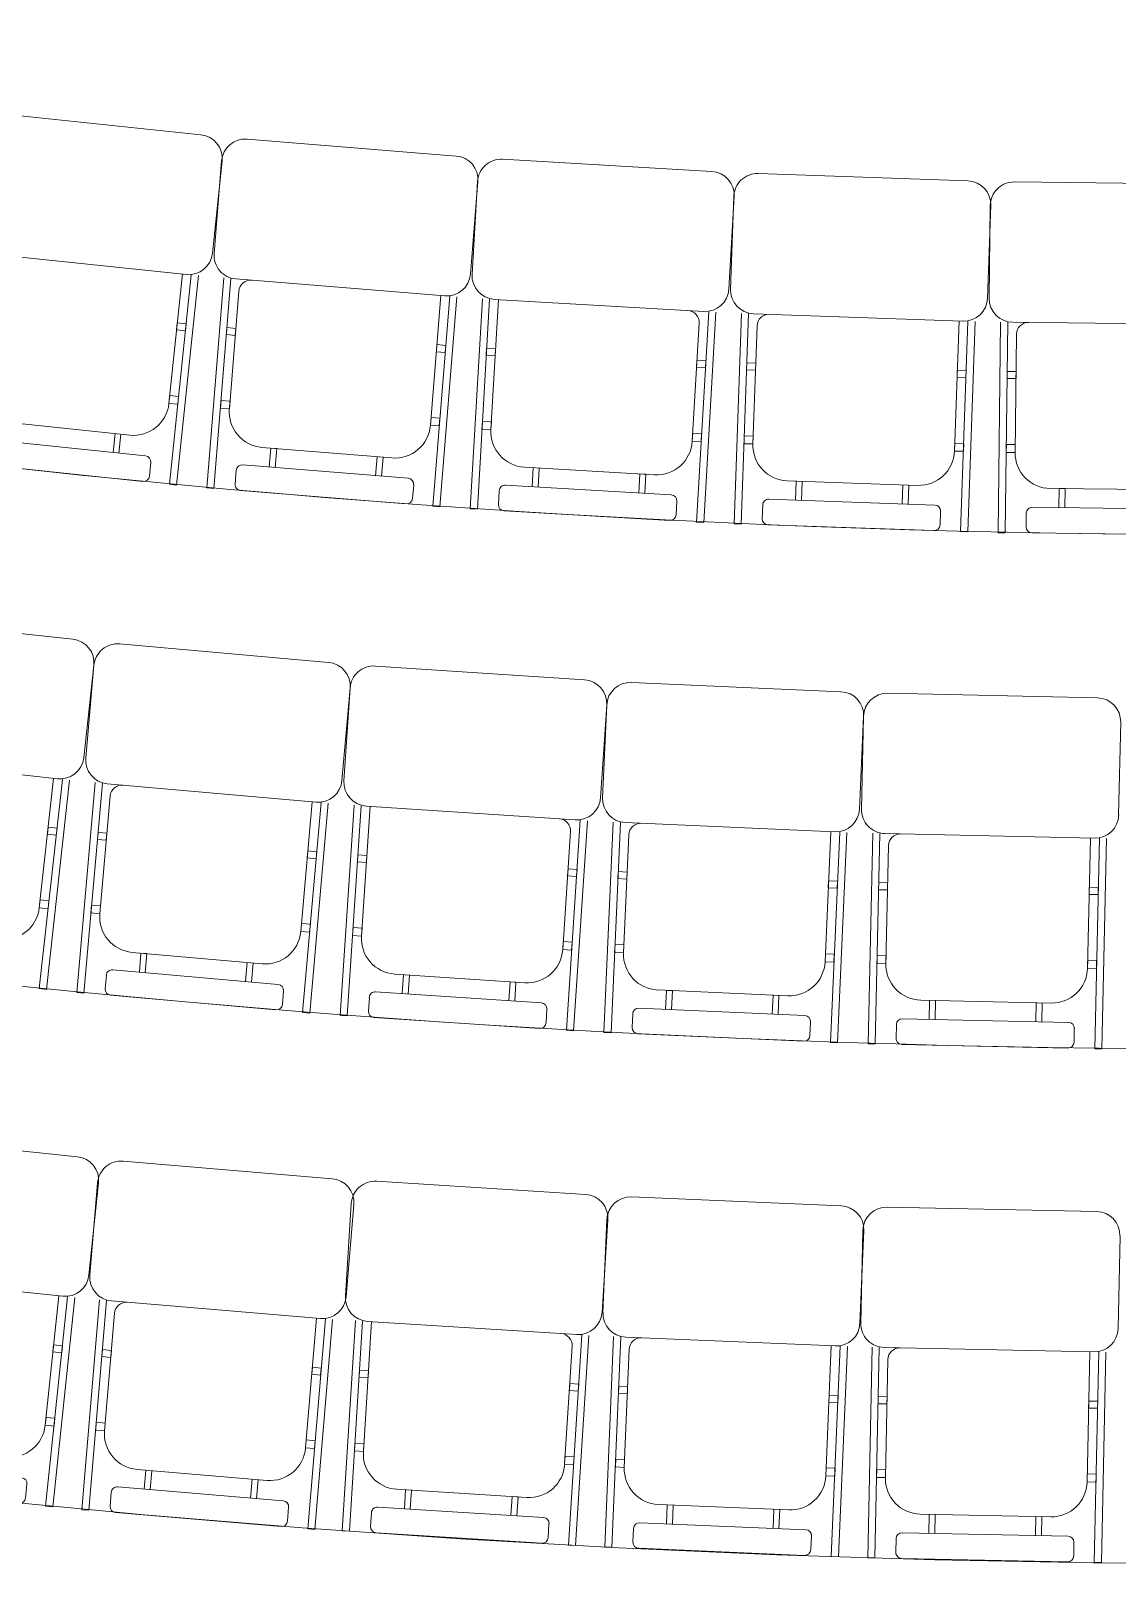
# Model space of a CAD drawing. Header units: millimetres. Extents: x 8275 to 147087, y -297470 to -191881.
# Drawn here: x 42635 to 44958, y -212445 to -209156 of the extents above; entities that cross this region are included whole.
import ezdxf

# ---------------------------------------------------------------- set-up
doc = ezdxf.new("R2010")
doc.units = ezdxf.units.MM
doc.header["$LTSCALE"] = 250
doc.header["$MEASUREMENT"] = 0
doc.layers.add('furniture', color=5, linetype='Continuous', lineweight=15)
doc.layers.add('stairs', color=2, linetype='Continuous', lineweight=5)

# ---------------------------------------------------------------- blocks, each defined once
blk = doc.blocks.new('A$C24EB465D-flat-9-flat-1-flat-73')
at = {"layer": 'furniture', "ltscale": 0.1}
for p, q in [((445, -24.8), (-3.3, -19.5)), ((-54.7, -69.8), (-57, -268.1)), ((492.9, -274.6), (495.2, -76.2)), ((-32.7, -319.2), (-37.9, -769.4)), ((-22.7, -769.6), (-17.4, -319.4)), ((-6.8, -319.5), (441.5, -324.8)), ((433, -324.7), (429.8, -602.9)), ((446.8, -775), (452.1, -324.9)), ((467.5, -325.1), (462.2, -775.2)), ((1.4, -345), (-1.6, -597.9)), ((-18.8, -439.8), (-18.6, -424.7)), ((0.4, -425), (-18.6, -424.7)), ((0.2, -440), (0.4, -425)), ((0.2, -440), (-18.8, -439.8)), ((431.6, -445), (431.8, -430)), ((431.6, -445), (450.7, -445.3)), ((431.8, -430), (450.8, -430.2)), ((450.7, -445.3), (450.8, -430.2)), ((-20.6, -597.7), (-20.4, -580.7)), ((-1.4, -580.9), (-20.4, -580.7)), ((-1.6, -597.9), (-1.4, -580.9)), ((429.8, -602.9), (430, -585.9)), ((430, -585.9), (449, -586.1)), ((448.8, -603.2), (449, -586.1)), ((-1.6, -597.9), (-20.6, -597.7)), ((429.8, -602.9), (448.8, -603.2)), ((73.7, -675), (352.7, -678.2)), ((92.7, -675.2), (92.2, -715.9)), ((92.7, -675.2), (105.5, -675.3)), ((105.5, -675.3), (105, -716)), ((320.9, -677.9), (320.4, -718.5)), ((333.7, -678), (333.2, -718.7)), ((35.1, -715.2), (390.3, -719.4)), ((22.3, -727.8), (21.9, -757.2)), ((402.9, -732.2), (402.5, -761.6)), ((-37.9, -769.4), (-22.7, -769.6)), ((34.5, -770), (389.7, -774.2)), ((462.2, -775.2), (446.8, -775))]:
    blk.add_line(p, q, dxfattribs=at)
for centre, radius, start, end in [((-3.9, -70.3, 0), 50.8, 89.3303, 179.3303), ((444.4, -75.6, 0), 50.8, 359.3303, 89.3303), ((-6.2, -268.7, 0), 50.8, 179.3303, 269.3303), ((442.1, -274, 0), 50.8, 269.3303, 359.3303), ((26.8, -345.3, 0), 25.4, 89.3303, 179.3303), ((74.6, -598.8, 0), 76.2, 179.3303, 269.3303), ((353.6, -602, 0), 76.2, 269.3303, 359.3303), ((35, -727.9, 0), 12.7, 89.3303, 179.3303), ((390.2, -732.1, 0), 12.7, 359.3303, 89.3303), ((34.6, -757.3, 0), 12.7, 179.3303, 269.3303), ((389.8, -761.5, 0), 12.7, 269.3303, 359.3303)]:
    blk.add_arc(centre, radius, start, end, dxfattribs=at)
blk = doc.blocks.new('A$C24EB465D-flat-9-flat-1-flat-74')
at = {"layer": 'furniture', "ltscale": 0.1}
for p, q in [((444.3, -35.1), (-3.8, -19.5)), ((-56.3, -68.5), (-63.2, -266.8)), ((486.5, -285.9), (493.3, -87.6)), ((-40, -318.4), (-55.7, -768.3)), ((-40.4, -768.8), (-24.8, -318.9)), ((-14.2, -319.3), (433.9, -334.9)), ((-6.6, -345), (-15.4, -597.7)), ((425.4, -334.6), (415.8, -612.7)), ((428.8, -785.1), (444.5, -335.2)), ((459.8, -335.8), (444.2, -785.7)), ((-28.9, -439.2), (-28.4, -424.2)), ((-9.4, -424.9), (-28.4, -424.2)), ((-9.9, -439.9), (-9.4, -424.9)), ((-9.9, -439.9), (-28.9, -439.2)), ((421.2, -454.9), (421.8, -439.9)), ((421.2, -454.9), (440.3, -455.5)), ((421.8, -439.9), (440.8, -440.5)), ((440.3, -455.5), (440.8, -440.5)), ((-34.4, -597), (-33.8, -580)), ((-14.8, -580.7), (-33.8, -580)), ((-15.4, -597.7), (-14.8, -580.7)), ((-15.4, -597.7), (-34.4, -597)), ((415.8, -612.7), (416.3, -595.7)), ((415.8, -612.7), (434.8, -613.3)), ((416.3, -595.7), (435.4, -596.3)), ((434.8, -613.3), (435.4, -596.3)), ((58.1, -676.5), (336.9, -686.2)), ((77.1, -677.2), (75.6, -717.8)), ((77.1, -677.2), (89.9, -677.6)), ((89.9, -677.6), (88.5, -718.3)), ((305.2, -685.1), (303.8, -725.7)), ((317.9, -685.5), (316.5, -726.2)), ((18.6, -715.8), (373.6, -728.2)), ((5.5, -728.1), (4.5, -757.5)), ((385.9, -741.3), (384.8, -770.7)), ((-55.7, -768.3), (-40.4, -768.8)), ((16.7, -770.6), (371.7, -783)), ((444.2, -785.7), (428.8, -785.1))]:
    blk.add_line(p, q, dxfattribs=at)
for centre, radius, start, end in [((-5.6, -70.2, 0), 50.8, 88.0084, 178.0084), ((442.6, -85.8, 0), 50.8, 358.0084, 88.0084), ((-12.4, -268.5, 0), 50.8, 178.0084, 268.0084), ((435.7, -284.1, 0), 50.8, 268.0084, 358.0084), ((18.8, -345.8, 0), 25.4, 88.0084, 178.0084), ((60.8, -600.3, 0), 76.2, 178.0084, 268.0084), ((339.6, -610, 0), 76.2, 268.0084, 358.0084), ((18.2, -728.5, 0), 12.7, 88.0084, 178.0084), ((373.2, -740.9, 0), 12.7, 358.0084, 88.0084), ((17.2, -757.9, 0), 12.7, 178.0084, 268.0084), ((372.1, -770.3, 0), 12.7, 268.0084, 358.0084)]:
    blk.add_arc(centre, radius, start, end, dxfattribs=at)
blk = doc.blocks.new('A$C24EB465D-flat-9-flat-1-flat-75')
at = {"layer": 'furniture', "ltscale": 0.1}
for p, q in [((442.3, -55.5), (-4.7, -19.3)), ((-59.4, -65.8), (-75.5, -263.6)), ((472.7, -308), (488.8, -110.2)), ((-54.7, -316.2), (-91.1, -764.9)), ((-75.8, -766.1), (-39.4, -317.4)), ((-28.9, -318.3), (418, -354.5)), ((-22.5, -344.3), (-42.9, -596.3)), ((409.5, -353.8), (387, -631.2)), ((392.1, -804.1), (428.5, -355.4)), ((443.9, -356.6), (407.5, -805.3)), ((-49.2, -437.4), (-48, -422.4)), ((-29, -424), (-48, -422.4)), ((-30.2, -439), (-29, -424)), ((-30.2, -439), (-49.2, -437.4)), ((399.8, -473.8), (401, -458.8)), ((401, -458.8), (420, -460.4)), ((418.8, -475.4), (420, -460.4)), ((399.8, -473.8), (418.8, -475.4)), ((-61.9, -594.8), (-60.6, -577.9)), ((-41.6, -579.4), (-60.6, -577.9)), ((-42.9, -596.3), (-41.6, -579.4)), ((-42.9, -596.3), (-61.9, -594.8)), ((387, -631.2), (388.4, -614.3)), ((388.4, -614.3), (407.4, -615.8)), ((406, -632.7), (407.4, -615.8)), ((387, -631.2), (406, -632.7)), ((26.9, -678.5), (304.9, -701)), ((45.7, -680), (42.5, -720.5)), ((45.7, -680), (58.5, -681)), ((58.5, -681), (55.2, -721.6)), ((-14.4, -715.9), (339.6, -744.6)), ((273.3, -698.4), (270, -739)), ((286, -699.5), (282.7, -740)), ((-28.1, -727.6), (-30.5, -756.9)), ((-91.1, -764.9), (-75.8, -766.1)), ((-18.8, -770.6), (335.2, -799.3)), ((351.3, -758.3), (348.9, -787.7)), ((407.5, -805.3), (392.1, -804.1))]:
    blk.add_line(p, q, dxfattribs=at)
for centre, radius, start, end in [((-8.8, -69.9, 0), 50.8, 85.3648, 175.3648), ((438.1, -106.1, 0), 50.8, 355.3648, 85.3648), ((-24.8, -267.7, 0), 50.8, 175.3648, 265.3648), ((2.8, -346.3, 0), 25.4, 85.3648, 175.3648), ((422.1, -303.9, 0), 50.8, 265.3648, 355.3648), ((33, -602.5, 0), 76.2, 175.3648, 265.3648), ((311.1, -625.1, 0), 76.2, 265.3648, 355.3648), ((-15.4, -728.6, 0), 12.7, 85.3648, 175.3648), ((338.6, -757.3, 0), 12.7, 355.3648, 85.3648), ((-17.8, -757.9, 0), 12.7, 175.3648, 265.3648), ((336.2, -786.6, 0), 12.7, 265.3648, 355.3648)]:
    blk.add_arc(centre, radius, start, end, dxfattribs=at)
blk = doc.blocks.new('A$C24EB465D-flat-9-flat-1-flat-76')
at = {"layer": 'furniture', "ltscale": 0.1}
for p, q in [((-445.7, 6.2), (2, -19.7)), ((-510.8, -239.6), (-499.3, -41.6)), ((49.7, -73.4), (38.3, -271.5)), ((-488.9, -291.8), (-515, -741.2)), ((-499.6, -742.1), (-473.6, -292.7)), ((-454.6, -293.8), (-470.7, -571.6)), ((-15.4, -319.2), (-463, -293.3)), ((-30.9, -769.3), (-4.9, -319.8)), ((10.4, -320.7), (-15.6, -770.2)), ((-25.3, -344.1), (-40, -596.6)), ((-480.5, -412.9), (-479.7, -397.8)), ((-461.5, -414), (-480.5, -412.9)), ((-460.7, -398.9), (-479.7, -397.8)), ((-461.5, -414), (-460.7, -398.9)), ((-30.8, -438.9), (-30, -423.9)), ((-30, -423.9), (-11, -425)), ((-11.8, -440), (-11, -425)), ((-30.8, -438.9), (-11.8, -440)), ((-489.7, -570.5), (-488.7, -553.5)), ((-469.7, -554.6), (-488.7, -553.5)), ((-470.7, -571.6), (-469.7, -554.6)), ((-470.7, -571.6), (-489.7, -570.5)), ((-40, -596.6), (-39, -579.6)), ((-39, -579.6), (-20, -580.7)), ((-21, -597.7), (-20, -580.7)), ((-40, -596.6), (-21, -597.7)), ((-120.5, -668.2), (-399, -652.1)), ((-380, -653.2), (-382.4, -693.8)), ((-367.3, -653.9), (-369.6, -694.5)), ((-84.8, -711), (-439.4, -690.5)), ((-152.2, -666.4), (-154.5, -707)), ((-139.4, -667.1), (-152.2, -666.4)), ((-139.4, -667.1), (-141.7, -707.7)), ((-452.8, -702.4), (-454.5, -731.8)), ((-515, -741.2), (-499.6, -742.1)), ((-88, -765.8), (-442.6, -745.2)), ((-72.8, -724.4), (-74.5, -753.8)), ((-15.6, -770.2), (-30.9, -769.3))]:
    blk.add_line(p, q, dxfattribs=at)
for centre, radius, start, end in [((-448.6, -44.5, 0), 50.8, 86.6826, 176.6826), ((-1, -70.4, 0), 50.8, 356.6826, 86.6826), ((-460.1, -242.6, 0), 50.8, 176.6826, 266.6826), ((-12.5, -268.5, 0), 50.8, 266.6826, 356.6826), ((-50.7, -342.6, 0), 25.4, 356.6826, 86.6826), ((-394.6, -576, 0), 76.2, 176.6826, 266.6826), ((-116.1, -592.1, 0), 76.2, 266.6826, 356.6826), ((-440.1, -703.2, 0), 12.7, 86.6826, 176.6826), ((-85.5, -723.7, 0), 12.7, 356.6826, 86.6826), ((-441.8, -732.5, 0), 12.7, 176.6826, 266.6826), ((-87.2, -753.1, 0), 12.7, 266.6826, 356.6826)]:
    blk.add_arc(centre, radius, start, end, dxfattribs=at)
blk = doc.blocks.new('A$C24EB465D-flat-9-flat-1-flat-78')
at = {"layer": 'furniture', "ltscale": 0.1}
for p, q in [((440.9, -65.7), (-5.1, -19.2)), ((-60.9, -64.4), (-81.5, -261.7)), ((465.5, -318.8), (486.1, -121.5)), ((-62, -314.9), (-108.7, -762.6)), ((-93.5, -764.2), (-46.8, -316.4)), ((-36.3, -317.5), (409.7, -364.1)), ((-30.4, -343.7), (-56.7, -595.2)), ((401.3, -363.2), (372.4, -640)), ((373.5, -812.9), (420.2, -365.2)), ((435.5, -366.8), (388.8, -814.5)), ((-59.2, -436.2), (-57.7, -421.2)), ((-38.7, -423.2), (-57.7, -421.2)), ((-40.3, -438.2), (-38.7, -423.2)), ((-40.3, -438.2), (-59.2, -436.2)), ((388.8, -482.9), (390.3, -468)), ((388.8, -482.9), (407.7, -484.9)), ((390.3, -468), (409.3, -470)), ((407.7, -484.9), (409.3, -470)), ((-75.6, -593.2), (-73.9, -576.3)), ((-54.9, -578.3), (-73.9, -576.3)), ((-56.7, -595.2), (-54.9, -578.3)), ((-56.7, -595.2), (-75.6, -593.2)), ((372.4, -640), (374.2, -623)), ((374.2, -623), (393.1, -625)), ((372.4, -640), (391.3, -641.9)), ((391.3, -641.9), (393.1, -625)), ((11.2, -678.9), (288.7, -707.9)), ((30, -680.9), (25.8, -721.3)), ((30, -680.9), (42.8, -682.2)), ((42.8, -682.2), (38.6, -722.7)), ((-30.9, -715.4), (322.4, -752.3)), ((257.1, -704.6), (252.9, -745)), ((269.8, -705.9), (265.5, -746.3)), ((-44.9, -726.7), (-47.9, -756)), ((-108.7, -762.6), (-93.5, -764.2)), ((-36.6, -769.9), (316.7, -806.8)), ((333.7, -766.2), (330.6, -795.5)), ((388.8, -814.5), (373.5, -812.9))]:
    blk.add_line(p, q, dxfattribs=at)
for centre, radius, start, end in [((-10.4, -69.7, 0), 50.8, 84.043, 174.043), ((435.6, -116.2, 0), 50.8, 354.043, 84.043), ((-31, -267, 0), 50.8, 174.043, 264.043), ((-5.2, -346.3, 0), 25.4, 84.043, 174.043), ((415, -313.5, 0), 50.8, 264.043, 354.043), ((19.1, -603.1, 0), 76.2, 174.043, 264.043), ((296.6, -632.1, 0), 76.2, 264.043, 354.043), ((-32.2, -728, 0), 12.7, 84.043, 174.043), ((-35.3, -757.3, 0), 12.7, 174.043, 264.043), ((321, -764.9, 0), 12.7, 354.043, 84.043), ((318, -794.2, 0), 12.7, 264.043, 354.043)]:
    blk.add_arc(centre, radius, start, end, dxfattribs=at)
blk = doc.blocks.new('A$C24EB465D-flat-9-flat-1-flat-88')
at = {"layer": 'furniture', "ltscale": 0.1}
for p, q in [((444.8, -29.4), (-3.5, -19.5)), ((-55.4, -69.2), (-59.8, -267.5)), ((490, -279.7), (494.4, -81.3)), ((-36, -318.9), (-45.9, -768.9)), ((-30.6, -769.3), (-20.7, -319.2)), ((-10.2, -319.4), (438.1, -329.3)), ((-2.2, -345), (-7.8, -597.8)), ((429.6, -329.1), (423.5, -607.4)), ((438.8, -779.6), (448.7, -329.6)), ((464.1, -329.9), (454.1, -780)), ((-23.4, -439.6), (-23, -424.5)), ((-4, -425), (-23, -424.5)), ((-4.3, -440), (-4, -425)), ((-4.3, -440), (-23.4, -439.6)), ((427, -449.5), (427.3, -434.5)), ((427, -449.5), (446, -449.9)), ((427.3, -434.5), (446.4, -434.9)), ((446, -449.9), (446.4, -434.9)), ((-26.8, -597.4), (-26.5, -580.4)), ((-7.4, -580.8), (-26.5, -580.4)), ((-7.8, -597.8), (-7.4, -580.8)), ((423.5, -607.4), (423.9, -590.3)), ((423.9, -590.3), (442.9, -590.8)), ((442.5, -607.8), (442.9, -590.8)), ((-7.8, -597.8), (-26.8, -597.4)), ((423.5, -607.4), (442.5, -607.8)), ((66.7, -675.7), (345.6, -681.9)), ((85.7, -676.1), (84.8, -716.8)), ((85.7, -676.1), (98.5, -676.4)), ((98.5, -676.4), (97.6, -717.1)), ((313.9, -681.2), (313, -721.8)), ((326.6, -681.4), (325.7, -722.1)), ((27.7, -715.5), (382.8, -723.4)), ((14.7, -727.9), (14.1, -757.4)), ((395.2, -736.3), (394.6, -765.8)), ((-45.9, -768.9), (-30.6, -769.3)), ((26.5, -770.4), (381.6, -778.2)), ((454.1, -780), (438.8, -779.6))]:
    blk.add_line(p, q, dxfattribs=at)
for centre, radius, start, end in [((-4.7, -70.3, 0), 50.8, 88.7363, 178.7363), ((443.6, -80.2, 0), 50.8, 358.7363, 88.7363), ((-9, -268.7, 0), 50.8, 178.7363, 268.7363), ((439.3, -278.5, 0), 50.8, 268.7363, 358.7363), ((23.2, -345.6, 0), 25.4, 88.7363, 178.7363), ((68.4, -599.5, 0), 76.2, 178.7363, 268.7363), ((347.3, -605.7, 0), 76.2, 268.7363, 358.7363), ((27.4, -728.2, 0), 12.7, 88.7363, 178.7363), ((382.6, -736.1, 0), 12.7, 358.7363, 88.7363), ((26.8, -757.7, 0), 12.7, 178.7363, 268.7363), ((381.9, -765.5, 0), 12.7, 268.7363, 358.7363)]:
    blk.add_arc(centre, radius, start, end, dxfattribs=at)
blk = doc.blocks.new('A$C24EB465D-flat-9-flat-1-flat-89')
at = {"layer": 'furniture', "ltscale": 0.1}
for p, q in [((444, -39.2), (-4, -19.4)), ((-57, -67.9), (-65.7, -266.2)), ((483.8, -290.4), (492.5, -92.2)), ((-43, -318), (-62.8, -767.7)), ((-47.6, -768.4), (-27.7, -318.7)), ((-17.2, -319.1), (430.8, -338.9)), ((-9.8, -344.9), (-21, -597.5)), ((422.3, -338.5), (410, -616.5)), ((421.5, -789.1), (441.3, -339.4)), ((456.7, -340), (436.9, -789.8)), ((-33, -438.9), (-32.4, -423.9)), ((-13.3, -424.8), (-32.4, -423.9)), ((-14, -439.8), (-13.3, -424.8)), ((-14, -439.8), (-33, -438.9)), ((417, -458.8), (417.6, -443.8)), ((417, -458.8), (436, -459.6)), ((417.6, -443.8), (436.7, -444.6)), ((436, -459.6), (436.7, -444.6)), ((-40, -596.7), (-39.2, -579.7)), ((-20.2, -580.5), (-39.2, -579.7)), ((-21, -597.5), (-20.2, -580.5)), ((-21, -597.5), (-40, -596.7)), ((410, -616.5), (410.8, -599.5)), ((410, -616.5), (429.1, -617.4)), ((410.8, -599.5), (429.8, -600.4)), ((429.1, -617.4), (429.8, -600.4)), ((51.8, -677), (330.5, -689.3)), ((70.7, -677.8), (69, -718.5)), ((70.7, -677.8), (83.5, -678.4)), ((83.5, -678.4), (81.8, -719)), ((298.8, -687.9), (297, -728.5)), ((311.5, -688.5), (309.7, -729.1)), ((12, -716), (366.8, -731.6)), ((-1.3, -728.1), (-2.6, -757.5)), ((378.9, -744.9), (377.6, -774.3)), ((-62.8, -767.7), (-47.6, -768.4)), ((9.5, -770.8), (364.4, -786.4)), ((436.9, -789.8), (421.5, -789.1))]:
    blk.add_line(p, q, dxfattribs=at)
for centre, radius, start, end in [((-6.2, -70.2, 0), 50.8, 87.4745, 177.4745), ((441.8, -89.9, 0), 50.8, 357.4745, 87.4745), ((-14.9, -268.4, 0), 50.8, 177.4745, 267.4745), ((433, -288.1, 0), 50.8, 267.4745, 357.4745), ((15.6, -346, 0), 25.4, 87.4745, 177.4745), ((55.2, -600.9, 0), 76.2, 177.4745, 267.4745), ((333.9, -613.2, 0), 76.2, 267.4745, 357.4745), ((11.4, -728.7, 0), 12.7, 87.4745, 177.4745), ((366.3, -744.3, 0), 12.7, 357.4745, 87.4745), ((10.1, -758.1, 0), 12.7, 177.4745, 267.4745), ((365, -773.7, 0), 12.7, 267.4745, 357.4745)]:
    blk.add_arc(centre, radius, start, end, dxfattribs=at)
blk = doc.blocks.new('A$C24EB465D-flat-9-flat-1-flat-90')
at = {"layer": 'furniture', "ltscale": 0.1}
for p, q in [((441.8, -58.7), (-4.8, -19.2)), ((-59.9, -65.4), (-77.4, -263)), ((470.5, -311.4), (488, -113.8)), ((-57, -315.8), (-96.6, -764.2)), ((-81.4, -765.6), (-41.7, -317.1)), ((-31.2, -318.1), (415.4, -357.5)), ((-25, -344.1), (-47.2, -596)), ((407, -356.8), (382.5, -634)), ((386.3, -806.9), (425.9, -358.5)), ((441.3, -359.8), (401.7, -808.3)), ((-52.3, -437.1), (-51, -422.1)), ((-32, -423.8), (-51, -422.1)), ((-33.4, -438.7), (-32, -423.8)), ((-33.4, -438.7), (-52.3, -437.1)), ((396.4, -476.7), (397.7, -461.7)), ((396.4, -476.7), (415.4, -478.4)), ((397.7, -461.7), (416.7, -463.4)), ((415.4, -478.4), (416.7, -463.4)), ((-66.2, -594.3), (-64.7, -577.4)), ((-45.7, -579.1), (-64.7, -577.4)), ((-47.2, -596), (-45.7, -579.1)), ((-47.2, -596), (-66.2, -594.3)), ((382.5, -634), (384, -617)), ((384, -617), (403, -618.7)), ((401.5, -635.7), (403, -618.7)), ((382.5, -634), (401.5, -635.7)), ((22, -678.6), (299.9, -703.2)), ((40.8, -680.3), (37.3, -720.8)), ((40.8, -680.3), (53.6, -681.4)), ((53.6, -681.4), (50, -722)), ((-19.6, -715.8), (334.2, -747.1)), ((268.2, -700.4), (264.6, -740.9)), ((280.9, -701.5), (277.3, -742)), ((-33.3, -727.3), (-35.9, -756.7)), ((-96.6, -764.2), (-81.4, -765.6)), ((-24.4, -770.4), (329.4, -801.7)), ((345.8, -760.8), (343.2, -790.2)), ((401.7, -808.3), (386.3, -806.9))]:
    blk.add_line(p, q, dxfattribs=at)
for centre, radius, start, end in [((-9.3, -69.8, 0), 50.8, 84.9509, 174.9509), ((437.4, -109.3, 0), 50.8, 354.9509, 84.9509), ((-26.8, -267.5, 0), 50.8, 174.9509, 264.9509), ((0.3, -346.4, 0), 25.4, 84.9509, 174.9509), ((419.9, -306.9, 0), 50.8, 264.9509, 354.9509), ((28.7, -602.7, 0), 76.2, 174.9509, 264.9509), ((306.6, -627.3, 0), 76.2, 264.9509, 354.9509), ((-20.7, -728.5, 0), 12.7, 84.9509, 174.9509), ((333.1, -759.7, 0), 12.7, 354.9509, 84.9509), ((-23.3, -757.8, 0), 12.7, 174.9509, 264.9509), ((330.5, -789, 0), 12.7, 264.9509, 354.9509)]:
    blk.add_arc(centre, radius, start, end, dxfattribs=at)
blk = doc.blocks.new('A$C24EB465D-flat-9-flat-1-flat-91')
at = {"layer": 'furniture', "ltscale": 0.1}
for p, q in [((-445.6, 9.9), (1.8, -19.7)), ((-512.8, -235.4), (-499.7, -37.5)), ((49.1, -73.8), (36, -271.8)), ((-491.3, -287.8), (-521, -737)), ((-505.7, -738), (-476, -288.8)), ((-456.9, -290), (-475.3, -567.7)), ((-18, -319.1), (-465.4, -289.5)), ((-37.2, -769), (-7.5, -319.8)), ((7.8, -320.8), (-22, -770)), ((-28.2, -343.9), (-44.9, -596.2)), ((-483.9, -408.9), (-482.9, -393.9)), ((-463.9, -395.2), (-482.9, -393.9)), ((-464.9, -410.2), (-483.9, -408.9)), ((-464.9, -410.2), (-463.9, -395.2)), ((-34.4, -438.7), (-33.4, -423.7)), ((-33.4, -423.7), (-14.4, -424.9)), ((-15.4, -439.9), (-14.4, -424.9)), ((-34.4, -438.7), (-15.4, -439.9)), ((-494.3, -566.5), (-493.2, -549.5)), ((-474.2, -550.7), (-493.2, -549.5)), ((-475.3, -567.7), (-474.2, -550.7)), ((-475.3, -567.7), (-494.3, -566.5)), ((-44.9, -596.2), (-43.7, -579.2)), ((-43.7, -579.2), (-24.7, -580.5)), ((-25.9, -597.5), (-24.7, -580.5)), ((-44.9, -596.2), (-25.9, -597.5)), ((-125.9, -667.2), (-404.3, -648.8)), ((-385.3, -650), (-388, -690.6)), ((-372.6, -650.9), (-375.3, -691.5)), ((-90.6, -710.3), (-445, -686.9)), ((-157.6, -665.1), (-160.3, -705.7)), ((-144.9, -666), (-157.6, -665.1)), ((-144.9, -666), (-147.5, -706.5)), ((-458.5, -698.7), (-460.5, -728.1)), ((-521, -737), (-505.7, -738)), ((-94.2, -765), (-448.7, -741.6)), ((-78.8, -723.8), (-80.7, -753.2)), ((-22, -770), (-37.2, -769))]:
    blk.add_line(p, q, dxfattribs=at)
for centre, radius, start, end in [((-449, -40.8, 0), 50.8, 86.2127, 176.2127), ((-1.5, -70.4, 0), 50.8, 356.2127, 86.2127), ((-462.1, -238.8, 0), 50.8, 176.2127, 266.2127), ((-14.7, -268.4, 0), 50.8, 266.2127, 356.2127), ((-53.5, -342.2, 0), 25.4, 356.2127, 86.2127), ((-399.3, -572.7, 0), 76.2, 176.2127, 266.2127), ((-120.9, -591.2, 0), 76.2, 266.2127, 356.2127), ((-445.9, -699.5, 0), 12.7, 86.2127, 176.2127), ((-91.4, -723, 0), 12.7, 356.2127, 86.2127), ((-447.8, -728.9, 0), 12.7, 176.2127, 266.2127), ((-93.4, -752.4, 0), 12.7, 266.2127, 356.2127)]:
    blk.add_arc(centre, radius, start, end, dxfattribs=at)
blk = doc.blocks.new('A$C24EB465D-flat-9-flat-1-flat-94')
at = {"layer": 'furniture', "ltscale": 0.1}
for p, q in [((440.4, -68.4), (-5.2, -19.1)), ((-61.3, -64), (-83.1, -261.2)), ((463.5, -321.7), (485.3, -124.5)), ((-63.9, -314.5), (-113.4, -761.9)), ((-98.2, -763.6), (-48.7, -316.1)), ((-38.2, -317.3), (407.5, -366.6)), ((-32.6, -343.5), (-60.4, -594.8)), ((399, -365.7), (368.4, -642.3)), ((368.5, -815.2), (417.9, -367.8)), ((433.2, -369.4), (383.8, -816.9)), ((-61.9, -435.8), (-60.3, -420.9)), ((-41.4, -423), (-60.3, -420.9)), ((-43, -437.9), (-41.4, -423)), ((-43, -437.9), (-61.9, -435.8)), ((385.8, -485.3), (387.4, -470.4)), ((385.8, -485.3), (404.7, -487.4)), ((387.4, -470.4), (406.4, -472.5)), ((404.7, -487.4), (406.4, -472.5)), ((-79.3, -592.7), (-77.4, -575.8)), ((-58.5, -577.9), (-77.4, -575.8)), ((-60.4, -594.8), (-58.5, -577.9)), ((-60.4, -594.8), (-79.3, -592.7)), ((368.4, -642.3), (370.3, -625.3)), ((368.4, -642.3), (387.4, -644.4)), ((370.3, -625.3), (389.2, -627.4)), ((387.4, -644.4), (389.2, -627.4)), ((7, -679), (284.3, -709.6)), ((25.8, -681), (21.4, -721.5)), ((25.8, -681), (38.6, -682.4)), ((38.6, -682.4), (34.1, -722.9)), ((-35.3, -715.2), (317.7, -754.2)), ((252.7, -706.1), (248.3, -746.6)), ((265.4, -707.5), (260.9, -748)), ((-49.4, -726.4), (-52.6, -755.7)), ((-113.4, -761.9), (-98.2, -763.6)), ((-41.4, -769.7), (311.7, -808.7)), ((328.9, -768.3), (325.7, -797.5)), ((383.8, -816.9), (368.5, -815.2))]:
    blk.add_line(p, q, dxfattribs=at)
for centre, radius, start, end in [((-10.8, -69.6, 0), 50.8, 83.6891, 173.6891), ((434.9, -118.9, 0), 50.8, 353.6891, 83.6891), ((-32.6, -266.8, 0), 50.8, 173.6891, 263.6891), ((-7.3, -346.3, 0), 25.4, 83.6891, 173.6891), ((413, -316.1, 0), 50.8, 263.6891, 353.6891), ((15.4, -603.2, 0), 76.2, 173.6891, 263.6891), ((292.7, -633.9, 0), 76.2, 263.6891, 353.6891), ((-36.7, -727.8, 0), 12.7, 83.6891, 173.6891), ((-40, -757.1, 0), 12.7, 173.6891, 263.6891), ((316.3, -766.9, 0), 12.7, 353.6891, 83.6891), ((313.1, -796.1, 0), 12.7, 263.6891, 353.6891)]:
    blk.add_arc(centre, radius, start, end, dxfattribs=at)
blk = doc.blocks.new('A$C24EB465D-flat-9-flat-1-flat-104')
at = {"layer": 'furniture', "ltscale": 0.1}
for p, q in [((444.8, -29), (-3.5, -19.5)), ((-55.4, -69.2), (-59.6, -267.6)), ((490.3, -279.2), (494.5, -80.8)), ((-35.7, -318.9), (-45.1, -769)), ((-29.9, -769.3), (-20.4, -319.2)), ((-9.8, -319.5), (438.5, -328.9)), ((430, -328.7), (424.1, -606.9)), ((-1.9, -345), (-7.2, -597.8)), ((439.5, -779.2), (449, -329.1)), ((464.4, -329.4), (454.9, -779.5)), ((-22.9, -439.6), (-22.6, -424.6)), ((-3.5, -425), (-22.6, -424.6)), ((-3.9, -440), (-3.5, -425)), ((-3.9, -440), (-22.9, -439.6)), ((427.4, -449.1), (427.8, -434)), ((427.4, -449.1), (446.5, -449.5)), ((427.8, -434), (446.8, -434.4)), ((446.5, -449.5), (446.8, -434.4)), ((-26.2, -597.4), (-25.9, -580.4)), ((-6.8, -580.8), (-25.9, -580.4)), ((-7.2, -597.8), (-6.8, -580.8)), ((424.1, -606.9), (424.5, -589.9)), ((424.5, -589.9), (443.5, -590.3)), ((443.2, -607.3), (443.5, -590.3)), ((-7.2, -597.8), (-26.2, -597.4)), ((424.1, -606.9), (443.2, -607.3)), ((67.4, -675.6), (346.3, -681.5)), ((86.3, -676), (85.5, -716.7)), ((86.3, -676), (99.2, -676.3)), ((99.2, -676.3), (98.3, -717)), ((314.6, -680.8), (313.7, -721.5)), ((327.3, -681.1), (326.4, -721.8)), ((28.4, -715.5), (383.6, -723)), ((15.5, -727.9), (14.9, -757.4)), ((396, -735.9), (395.4, -765.4)), ((-45.1, -769), (-29.9, -769.3)), ((27.3, -770.3), (382.4, -777.8)), ((454.9, -779.5), (439.5, -779.2))]:
    blk.add_line(p, q, dxfattribs=at)
for centre, radius, start, end in [((-4.6, -70.3, 0), 50.8, 88.7944, 178.7944), ((443.7, -79.7, 0), 50.8, 358.7944, 88.7944), ((-8.8, -268.7, 0), 50.8, 178.7944, 268.7944), ((439.5, -278.1, 0), 50.8, 268.7944, 358.7944), ((23.5, -345.6, 0), 25.4, 88.7944, 178.7944), ((69, -599.5, 0), 76.2, 178.7944, 268.7944), ((347.9, -605.3, 0), 76.2, 268.7944, 358.7944), ((28.2, -728.2, 0), 12.7, 88.7944, 178.7944), ((383.3, -735.7, 0), 12.7, 358.7944, 88.7944), ((27.6, -757.6, 0), 12.7, 178.7944, 268.7944), ((382.7, -765.1, 0), 12.7, 268.7944, 358.7944)]:
    blk.add_arc(centre, radius, start, end, dxfattribs=at)
blk = doc.blocks.new('A$C24EB465D-flat-9-flat-1-flat-105')
at = {"layer": 'furniture', "ltscale": 0.1}
for p, q in [((444.1, -38.3), (-3.9, -19.4)), ((-56.8, -68.1), (-65.2, -266.3)), ((484.4, -289.4), (492.7, -91.2)), ((-42.4, -318.1), (-61.3, -767.9)), ((-46, -768.5), (-27.1, -318.7)), ((-16.5, -319.2), (431.5, -338)), ((-9.1, -344.9), (-19.7, -597.6)), ((423, -337.7), (411.3, -615.7)), ((423.1, -788.2), (442, -338.5)), ((457.4, -339.1), (438.5, -788.9)), ((-32.1, -439), (-31.5, -424)), ((-12.5, -424.8), (-31.5, -424)), ((-13.1, -439.8), (-12.5, -424.8)), ((-13.1, -439.8), (-32.1, -439)), ((417.9, -457.9), (418.5, -442.9)), ((417.9, -457.9), (436.9, -458.7)), ((418.5, -442.9), (437.6, -443.7)), ((436.9, -458.7), (437.6, -443.7)), ((-38.8, -596.8), (-38.1, -579.8)), ((-19, -580.6), (-38.1, -579.8)), ((-19.7, -597.6), (-19, -580.6)), ((-19.7, -597.6), (-38.8, -596.8)), ((411.3, -615.7), (412, -598.7)), ((411.3, -615.7), (430.3, -616.5)), ((412, -598.7), (431, -599.5)), ((430.3, -616.5), (431, -599.5)), ((53.2, -676.9), (331.9, -688.6)), ((72.1, -677.7), (70.4, -718.3)), ((72.1, -677.7), (84.9, -678.2)), ((84.9, -678.2), (83.2, -718.9)), ((300.2, -687.3), (298.5, -727.9)), ((312.9, -687.8), (311.2, -728.5)), ((13.4, -715.9), (368.3, -730.9)), ((0.2, -728.1), (-1.1, -757.5)), ((380.4, -744.1), (379.2, -773.5)), ((-61.3, -767.9), (-46, -768.5)), ((11.1, -770.7), (366, -785.7)), ((438.5, -788.9), (423.1, -788.2))]:
    blk.add_line(p, q, dxfattribs=at)
for centre, radius, start, end in [((-6.1, -70.2, 0), 50.8, 87.5908, 177.5908), ((441.9, -89, 0), 50.8, 357.5908, 87.5908), ((-14.4, -268.4, 0), 50.8, 177.5908, 267.5908), ((433.6, -287.3, 0), 50.8, 267.5908, 357.5908), ((16.3, -346, 0), 25.4, 87.5908, 177.5908), ((56.4, -600.8, 0), 76.2, 177.5908, 267.5908), ((335.1, -612.5, 0), 76.2, 267.5908, 357.5908), ((12.9, -728.6, 0), 12.7, 87.5908, 177.5908), ((367.8, -743.6, 0), 12.7, 357.5908, 87.5908), ((11.6, -758, 0), 12.7, 177.5908, 267.5908), ((366.5, -773, 0), 12.7, 267.5908, 357.5908)]:
    blk.add_arc(centre, radius, start, end, dxfattribs=at)
blk = doc.blocks.new('A$C24EB465D-flat-9-flat-1-flat-106')
at = {"layer": 'furniture', "ltscale": 0.1}
for p, q in [((442.1, -56.9), (-4.7, -19.3)), ((-59.6, -65.6), (-76.3, -263.3)), ((471.8, -309.5), (488.4, -111.8)), ((-55.7, -316), (-93.5, -764.6)), ((-78.2, -765.9), (-40.4, -317.3)), ((-29.9, -318.2), (416.9, -355.8)), ((-23.6, -344.2), (-44.8, -596.2)), ((408.4, -355.1), (385, -632.4)), ((389.6, -805.3), (427.4, -356.7)), ((442.7, -358), (404.9, -806.6)), ((-50.6, -437.3), (-49.3, -422.3)), ((-30.3, -423.9), (-49.3, -422.3)), ((-31.6, -438.9), (-30.3, -423.9)), ((-31.6, -438.9), (-50.6, -437.3)), ((398.3, -475.1), (399.6, -460.1)), ((399.6, -460.1), (418.6, -461.7)), ((398.3, -475.1), (417.3, -476.7)), ((417.3, -476.7), (418.6, -461.7)), ((-63.8, -594.6), (-62.4, -577.7)), ((-43.4, -579.3), (-62.4, -577.7)), ((-44.8, -596.2), (-43.4, -579.3)), ((-44.8, -596.2), (-63.8, -594.6)), ((385, -632.4), (386.5, -615.5)), ((386.5, -615.5), (405.5, -617.1)), ((404, -634), (405.5, -617.1)), ((385, -632.4), (404, -634)), ((24.7, -678.5), (302.7, -702)), ((43.6, -680.1), (40.2, -720.7)), ((43.6, -680.1), (56.4, -681.2)), ((56.4, -681.2), (52.9, -721.7)), ((-16.7, -715.9), (337.3, -745.7)), ((271.1, -699.3), (267.6, -739.8)), ((283.8, -700.4), (280.3, -740.9)), ((-30.4, -727.5), (-32.9, -756.8)), ((-93.5, -764.6), (-78.2, -765.9)), ((-21.3, -770.5), (332.7, -800.3)), ((348.9, -759.4), (346.4, -788.8)), ((404.9, -806.6), (389.6, -805.3))]:
    blk.add_line(p, q, dxfattribs=at)
for centre, radius, start, end in [((-9, -69.9, 0), 50.8, 85.1835, 175.1835), ((437.8, -107.5, 0), 50.8, 355.1835, 85.1835), ((-25.7, -267.6, 0), 50.8, 175.1835, 265.1835), ((1.7, -346.4, 0), 25.4, 85.1835, 175.1835), ((421.2, -305.2, 0), 50.8, 265.1835, 355.1835), ((31.1, -602.6, 0), 76.2, 175.1835, 265.1835), ((309.1, -626, 0), 76.2, 265.1835, 355.1835), ((-17.7, -728.5, 0), 12.7, 85.1835, 175.1835), ((336.2, -758.4, 0), 12.7, 355.1835, 85.1835), ((-20.2, -757.9, 0), 12.7, 175.1835, 265.1835), ((333.7, -787.7, 0), 12.7, 265.1835, 355.1835)]:
    blk.add_arc(centre, radius, start, end, dxfattribs=at)
blk = doc.blocks.new('A$C24EB465D-flat-9-flat-1-flat-107')
at = {"layer": 'furniture', "ltscale": 0.1}
for p, q in [((-445.6, 8.5), (1.9, -19.7)), ((-512, -237), (-499.5, -39)), ((49.4, -73.6), (36.9, -271.7)), ((-490.4, -289.3), (-518.8, -738.5)), ((-503.4, -739.5), (-475.1, -290.2)), ((-456.1, -291.4), (-473.6, -569.2)), ((-17, -319.1), (-464.5, -290.9)), ((-34.9, -769.1), (-6.5, -319.8)), ((8.7, -320.8), (-19.6, -770.1)), ((-27.1, -344), (-43.1, -596.3)), ((-482.7, -410.4), (-481.7, -395.4)), ((-463.6, -411.6), (-482.7, -410.4)), ((-462.7, -396.6), (-481.7, -395.4)), ((-463.6, -411.6), (-462.7, -396.6)), ((-33.1, -438.8), (-32.2, -423.8)), ((-32.2, -423.8), (-13.1, -425)), ((-14.1, -440), (-13.1, -425)), ((-33.1, -438.8), (-14.1, -440)), ((-492.6, -568), (-491.5, -551)), ((-472.5, -552.2), (-491.5, -551)), ((-473.6, -569.2), (-472.5, -552.2)), ((-473.6, -569.2), (-492.6, -568)), ((-43.1, -596.3), (-42, -579.4)), ((-42, -579.4), (-23, -580.6)), ((-24, -597.5), (-23, -580.6)), ((-43.1, -596.3), (-24, -597.5)), ((-123.9, -667.6), (-402.4, -650)), ((-383.4, -651.2), (-385.9, -691.8)), ((-370.6, -652), (-373.2, -692.6)), ((-88.4, -710.6), (-442.9, -688.2)), ((-155.6, -665.6), (-158.2, -706.2)), ((-142.8, -666.4), (-155.6, -665.6)), ((-142.8, -666.4), (-145.4, -707)), ((-456.4, -700.1), (-458.3, -729.5)), ((-518.8, -738.5), (-503.4, -739.5)), ((-91.9, -765.3), (-446.4, -742.9)), ((-76.6, -724.1), (-78.4, -753.4)), ((-19.6, -770.1), (-34.9, -769.1))]:
    blk.add_line(p, q, dxfattribs=at)
for centre, radius, start, end in [((-448.8, -42.2, 0), 50.8, 86.3872, 176.3872), ((-1.3, -70.4, 0), 50.8, 356.3872, 86.3872), ((-461.3, -240.2, 0), 50.8, 176.3872, 266.3872), ((-13.8, -268.4, 0), 50.8, 266.3872, 356.3872), ((-52.5, -342.4, 0), 25.4, 356.3872, 86.3872), ((-397.5, -574, 0), 76.2, 176.3872, 266.3872), ((-119.1, -591.5, 0), 76.2, 266.3872, 356.3872), ((-443.7, -700.9, 0), 12.7, 86.3872, 176.3872), ((-89.2, -723.3, 0), 12.7, 356.3872, 86.3872), ((-445.6, -730.3, 0), 12.7, 176.3872, 266.3872), ((-91.1, -752.6, 0), 12.7, 266.3872, 356.3872)]:
    blk.add_arc(centre, radius, start, end, dxfattribs=at)
blk = doc.blocks.new('A$C24EB465D-flat-9-flat-1-flat-110')
at = {"layer": 'furniture', "ltscale": 0.1}
for p, q in [((440.8, -66.2), (-5.1, -19.2)), ((-61, -64.3), (-81.8, -261.7)), ((465.2, -319.3), (486, -122)), ((-62.3, -314.8), (-109.5, -762.5)), ((-94.3, -764.1), (-47.1, -316.4)), ((-36.6, -317.5), (409.3, -364.5)), ((-30.8, -343.7), (-57.3, -595.1)), ((400.9, -363.6), (371.7, -640.4)), ((372.6, -813.3), (419.8, -365.6)), ((435.1, -367.2), (387.9, -814.9)), ((-59.7, -436.1), (-58.1, -421.2)), ((-39.2, -423.2), (-58.1, -421.2)), ((-40.8, -438.1), (-39.2, -423.2)), ((-40.8, -438.1), (-59.7, -436.1)), ((388.2, -483.4), (389.8, -468.4)), ((388.2, -483.4), (407.2, -485.4)), ((389.8, -468.4), (408.8, -470.4)), ((407.2, -485.4), (408.8, -470.4)), ((-76.3, -593.1), (-74.5, -576.2)), ((-55.6, -578.2), (-74.5, -576.2)), ((-57.3, -595.1), (-55.6, -578.2)), ((-57.3, -595.1), (-76.3, -593.1)), ((371.7, -640.4), (373.5, -623.5)), ((373.5, -623.5), (392.4, -625.5)), ((371.7, -640.4), (390.6, -642.4)), ((390.6, -642.4), (392.4, -625.5)), ((10.4, -678.9), (287.9, -708.2)), ((29.3, -680.9), (25, -721.4)), ((29.3, -680.9), (42, -682.2)), ((42, -682.2), (37.8, -722.7)), ((-31.7, -715.4), (321.5, -752.6)), ((256.3, -704.8), (252, -745.3)), ((269, -706.2), (264.7, -746.6)), ((-45.7, -726.7), (-48.8, -755.9)), ((-109.5, -762.5), (-94.3, -764.1)), ((-37.5, -769.9), (315.8, -807.2)), ((332.8, -766.6), (329.7, -795.9)), ((387.9, -814.9), (372.6, -813.3))]:
    blk.add_line(p, q, dxfattribs=at)
for centre, radius, start, end in [((-10.5, -69.7, 0), 50.8, 83.9799, 173.9799), ((435.5, -116.7, 0), 50.8, 353.9799, 83.9799), ((-31.3, -267, 0), 50.8, 173.9799, 263.9799), ((-5.6, -346.3, 0), 25.4, 83.9799, 173.9799), ((414.6, -314, 0), 50.8, 263.9799, 353.9799), ((18.4, -603.1, 0), 76.2, 173.9799, 263.9799), ((295.9, -632.4, 0), 76.2, 263.9799, 353.9799), ((-33, -728, 0), 12.7, 83.9799, 173.9799), ((-36.1, -757.3, 0), 12.7, 173.9799, 263.9799), ((320.2, -765.2, 0), 12.7, 353.9799, 83.9799), ((317.1, -794.5, 0), 12.7, 263.9799, 353.9799)]:
    blk.add_arc(centre, radius, start, end, dxfattribs=at)

msp = doc.modelspace()

# ---------------------------------------------------------------- linework, layer by layer
at = {"layer": 'stairs', "ltscale": 0.01}
for centre, radius, start, end in [((45240.7, -185739.6, -29609.4), 24493.6, 238.34476, 301.67838), ((45240.7, -185739.6, -29609.4), 25593.6, 238.49324, 301.5289), ((45240.7, -185739.6, -29609.4), 26693.6, 238.62946, 301.39176), ((45240.8, -186089.6, -29609.4), 28933.6, 238.54664, 301.47272), ((45240.8, -186089.6, -29609.4), 30033.6, 238.66575, 301.3529)]:
    msp.add_arc(centre, radius, start, end, dxfattribs=at)

# ---------------------------------------------------------------- block references
at = {"layer": 'furniture', "ltscale": 0.01}
for name, p in [('A$C24EB465D-flat-9-flat-1-flat-78', (42557.8, -209312.4, -28433)), ('A$C24EB465D-flat-9-flat-1-flat-75', (43102.3, -209368, -28433)), ('A$C24EB465D-flat-9-flat-1-flat-76', (44089.4, -209436.7, -28433)), ('A$C24EB465D-flat-9-flat-1-flat-74', (44194.5, -209441.5, -28433)), ('A$C24EB465D-flat-9-flat-1-flat-73', (44741.5, -209459.4, -28433)), ('A$C24EB465D-flat-9-flat-1-flat-94', (42284.4, -210388.4, -28433)), ('A$C24EB465D-flat-9-flat-1-flat-90', (42829.6, -210447.5, -28433)), ('A$C24EB465D-flat-9-flat-1-flat-91', (43817.3, -210523.8, -28433)), ('A$C24EB465D-flat-9-flat-1-flat-89', (43923.4, -210529.6, -28433)), ('A$C24EB465D-flat-9-flat-1-flat-88', (44471.3, -210552.6, -28433)), ('A$C24EB465D-flat-9-flat-1-flat-110', (42293.8, -211496.9, -28433)), ('A$C24EB465D-flat-9-flat-1-flat-106', (42837.3, -211553.2, -28433)), ('A$C24EB465D-flat-9-flat-1-flat-107', (43819.6, -211624.2, -28433)), ('A$C24EB465D-flat-9-flat-1-flat-105', (43923.7, -211629.7, -28433)), ('A$C24EB465D-flat-9-flat-1-flat-104', (44469.7, -211651.5, -28433))]:
    msp.add_blockref(name, p, dxfattribs=at)

doc.saveas('drawing.dxf')
